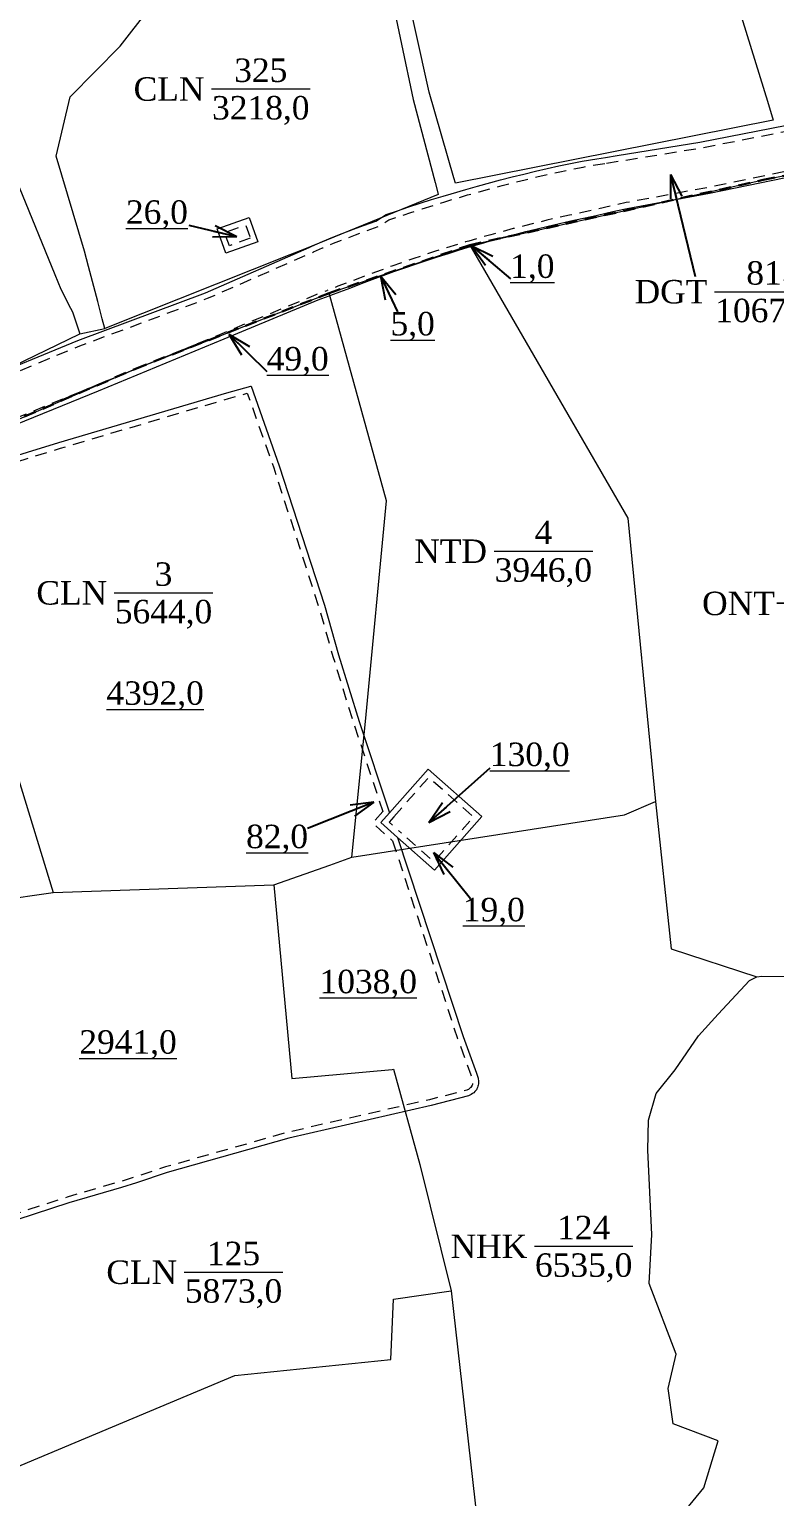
# Model space of a CAD drawing. Header units: metres. Extents: x 547028 to 547858, y 1841699 to 1842277.
# Drawn here: x 547488.9 to 547616, y 1841828.1 to 1842078.3 of the extents above; entities that cross this region are included whole.
import ezdxf
from ezdxf.enums import TextEntityAlignment as Align

# ---------------------------------------------------------------- set-up
doc = ezdxf.new("R2010")
doc.units = ezdxf.units.M
doc.header["$MEASUREMENT"] = 0
doc.linetypes.add('DGN Style 2', pattern=[3.355162, 2.013097, -1.342065])
for name, color, linetype, lineweight in [('Level 10', 7, 'Continuous', 0), ('Level 13', 7, 'Continuous', 0), ('Level 2', 7, 'Continuous', 0), ('Level 30', 7, 'Continuous', 0), ('Level 34', 7, 'Continuous', 0), ('Level 4', 7, 'Continuous', 0), ('Level 5', 7, 'Continuous', 0), ('Level 6', 7, 'Continuous', 0)]:
    doc.layers.add(name, color=color, linetype=linetype, lineweight=lineweight)
doc.styles.add('Style-Times New Roman', font='times.ttf')
doc.dimstyles.get("Standard").update_dxf_attribs({"dimtxt": 0.18, "dimasz": 0.18, "dimexe": 0.18, "dimexo": 0.0625, "dimgap": 0.09, "dimtad": 0, "dimtih": 1, "dimtoh": 1, "dimdec": 4, "dimzin": 0, "dimdsep": 46, "dimtxsty": 'Standard', "dimcen": 0.09, "dimadec": 0, "dimazin": 0, "dimtfac": 1, "dimtdec": 4, "dimtofl": 0, "dimtmove": 0, "dimatfit": 3, "dimfxl": 1, "dimtolj": 1, "dimtzin": 0, "dimarcsym": 0})

# ---------------------------------------------------------------- blocks, each defined once
blk = doc.blocks.new('N_THUA_7')
at = {"layer": 'Level 13', "color": 1, "linetype": 'Continuous', "lineweight": 0}
blk.add_line((-1.780057, 0), (6.629943, 0), dxfattribs=at)
at = {"layer": 'Level 13', "color": 5, "linetype": 'Continuous', "lineweight": 0, "style": 'Style-Times New Roman'}
blk.add_text('124', height=2, dxfattribs=at).set_placement((2.424943, 1.6), align=Align.MIDDLE_CENTER)
at = {"layer": 'Level 2', "color": 3, "linetype": 'Continuous', "lineweight": 0, "style": 'Style-Times New Roman'}
blk.add_text('NHK', height=2, dxfattribs=at).set_placement((-2.380057, 0), align=Align.MIDDLE_RIGHT)
at = {"layer": 'Level 4', "color": 1, "linetype": 'Continuous', "lineweight": 0, "style": 'Style-Times New Roman'}
blk.add_text('6535,0', height=2, dxfattribs=at).set_placement((2.424943, -1.6), align=Align.MIDDLE_CENTER)
blk = doc.blocks.new('N_THUA_8')
at = {"layer": 'Level 13', "color": 1, "linetype": 'Continuous', "lineweight": 0}
blk.add_line((-2.038576, 0), (6.371424, 0), dxfattribs=at)
at = {"layer": 'Level 13', "color": 5, "linetype": 'Continuous', "lineweight": 0, "style": 'Style-Times New Roman'}
blk.add_text('125', height=2, dxfattribs=at).set_placement((2.166424, 1.6), align=Align.MIDDLE_CENTER)
at = {"layer": 'Level 2', "color": 3, "linetype": 'Continuous', "lineweight": 0, "style": 'Style-Times New Roman'}
blk.add_text('CLN', height=2, dxfattribs=at).set_placement((-2.638576, 0), align=Align.MIDDLE_RIGHT)
at = {"layer": 'Level 4', "color": 1, "linetype": 'Continuous', "lineweight": 0, "style": 'Style-Times New Roman'}
blk.add_text('5873,0', height=2, dxfattribs=at).set_placement((2.166424, -1.6), align=Align.MIDDLE_CENTER)
blk = doc.blocks.new('N_THUA_15')
at = {"layer": 'Level 13', "color": 1, "linetype": 'Continuous', "lineweight": 0}
blk.add_line((-0.231558, 0), (9.730442, 0), dxfattribs=at)
at = {"layer": 'Level 13', "color": 5, "linetype": 'Continuous', "lineweight": 0, "style": 'Style-Times New Roman'}
blk.add_text('5', height=2, dxfattribs=at).set_placement((4.749442, 1.6), align=Align.MIDDLE_CENTER)
at = {"layer": 'Level 2', "color": 3, "linetype": 'Continuous', "lineweight": 0, "style": 'Style-Times New Roman'}
blk.add_text('ONT+CLN', height=2, dxfattribs=at).set_placement((-0.831558, 0), align=Align.MIDDLE_RIGHT)
at = {"layer": 'Level 4', "color": 1, "linetype": 'Continuous', "lineweight": 0, "style": 'Style-Times New Roman'}
blk.add_text('11936,0', height=2, dxfattribs=at).set_placement((4.749442, -1.6), align=Align.MIDDLE_CENTER)
blk = doc.blocks.new('N_THUA_16')
at = {"layer": 'Level 13', "color": 1, "linetype": 'Continuous', "lineweight": 0}
blk.add_line((-2.699188, 0), (5.710812, 0), dxfattribs=at)
at = {"layer": 'Level 13', "color": 5, "linetype": 'Continuous', "lineweight": 0, "style": 'Style-Times New Roman'}
blk.add_text('4', height=2, dxfattribs=at).set_placement((1.505812, 1.6), align=Align.MIDDLE_CENTER)
at = {"layer": 'Level 2', "color": 3, "linetype": 'Continuous', "lineweight": 0, "style": 'Style-Times New Roman'}
blk.add_text('NTD', height=2, dxfattribs=at).set_placement((-3.299188, 0), align=Align.MIDDLE_RIGHT)
at = {"layer": 'Level 4', "color": 1, "linetype": 'Continuous', "lineweight": 0, "style": 'Style-Times New Roman'}
blk.add_text('3946,0', height=2, dxfattribs=at).set_placement((1.505812, -1.6), align=Align.MIDDLE_CENTER)
blk = doc.blocks.new('N_THUA_17')
at = {"layer": 'Level 13', "color": 1, "linetype": 'Continuous', "lineweight": 0}
blk.add_line((-2.812041, 0), (5.597959, 0), dxfattribs=at)
at = {"layer": 'Level 13', "color": 5, "linetype": 'Continuous', "lineweight": 0, "style": 'Style-Times New Roman'}
blk.add_text('3', height=2, dxfattribs=at).set_placement((1.392959, 1.6), align=Align.MIDDLE_CENTER)
at = {"layer": 'Level 2', "color": 3, "linetype": 'Continuous', "lineweight": 0, "style": 'Style-Times New Roman'}
blk.add_text('CLN', height=2, dxfattribs=at).set_placement((-3.412041, 0), align=Align.MIDDLE_RIGHT)
at = {"layer": 'Level 4', "color": 1, "linetype": 'Continuous', "lineweight": 0, "style": 'Style-Times New Roman'}
blk.add_text('5644,0', height=2, dxfattribs=at).set_placement((1.392959, -1.6), align=Align.MIDDLE_CENTER)
blk = doc.blocks.new('N_THUA_33')
at = {"layer": 'Level 13', "color": 1, "linetype": 'Continuous', "lineweight": 0}
blk.add_line((-2.038576, 0), (6.371424, 0), dxfattribs=at)
at = {"layer": 'Level 13', "color": 5, "linetype": 'Continuous', "lineweight": 0, "style": 'Style-Times New Roman'}
blk.add_text('325', height=2, dxfattribs=at).set_placement((2.166424, 1.6), align=Align.MIDDLE_CENTER)
at = {"layer": 'Level 2', "color": 3, "linetype": 'Continuous', "lineweight": 0, "style": 'Style-Times New Roman'}
blk.add_text('CLN', height=2, dxfattribs=at).set_placement((-2.638576, 0), align=Align.MIDDLE_RIGHT)
at = {"layer": 'Level 4', "color": 1, "linetype": 'Continuous', "lineweight": 0, "style": 'Style-Times New Roman'}
blk.add_text('3218,0', height=2, dxfattribs=at).set_placement((2.166424, -1.6), align=Align.MIDDLE_CENTER)
blk = doc.blocks.new('N_THUA_59')
at = {"layer": 'Level 13', "color": 1, "linetype": 'Continuous', "lineweight": 0}
blk.add_line((-2.966605, 0), (6.995395, 0), dxfattribs=at)
at = {"layer": 'Level 13', "color": 5, "linetype": 'Continuous', "lineweight": 0, "style": 'Style-Times New Roman'}
blk.add_text('815', height=2, dxfattribs=at).set_placement((2.014395, 1.6), align=Align.MIDDLE_CENTER)
at = {"layer": 'Level 2', "color": 3, "linetype": 'Continuous', "lineweight": 0, "style": 'Style-Times New Roman'}
blk.add_text('DGT', height=2, dxfattribs=at).set_placement((-3.566605, 0), align=Align.MIDDLE_RIGHT)
at = {"layer": 'Level 4', "color": 1, "linetype": 'Continuous', "lineweight": 0, "style": 'Style-Times New Roman'}
blk.add_text('10671,0', height=2, dxfattribs=at).set_placement((2.014395, -1.6), align=Align.MIDDLE_CENTER)
blk = doc.blocks.new('TerminatorOpen_0.5')
at = {"color": 0, "linetype": 'ByBlock', "lineweight": -2}
for q in [(-1, 0.25), (-1, 0), (-1, -0.25)]:
    blk.add_line((0, 0), q, dxfattribs=at)

msp = doc.modelspace()

# ---------------------------------------------------------------- linework, layer by layer
at = {"layer": 'Level 10', "color": 7, "lineweight": 0}
for p, q in [((547540.05, 1842033.32), (547564.03, 1842041.5)), ((547493, 1841931.12), (547530.61, 1841932.41)), ((547474.35, 1841928.48), (547493, 1841931.12))]:
    msp.add_line(p, q, dxfattribs=at)
at = {"layer": 'Level 10', "color": 30, "lineweight": 0}
msp.add_line((547497.52, 1842026.39), (547501.78, 1842027.3), dxfattribs=at)
at = {"layer": 'Level 10', "color": 30, "lineweight": 0, "flags": 128}
for points in [[(547594.5, 1842131.61), (547614.79, 1842066.05), (547615.79, 1842062.82), (547561.59, 1842052.05), (547561.32, 1842052.98), (547557.11, 1842067.6), (547552.59, 1842088.15), (547545.72, 1842106.93), (547552.14, 1842112.68)], [(547539.95, 1842112.15), (547544.64, 1842103.34), (547550.4, 1842085.27), (547554.39, 1842066.34), (547558.13, 1842052.2), (547558.6052, 1842050.3962), (547558.67, 1842050.15), (547535.86, 1842040.82), (547533.36, 1842039.83), (547501.78, 1842027.3)], [(547452.99, 1842048.62), (547457.17, 1842041.16), (547463.48, 1842029.29), (547466.49, 1842023.64), (547470.2261, 1842016.6043), (547471.37, 1842014.45), (547474.86, 1842015.41), (547497.52, 1842026.39)]]:
    msp.add_lwpolyline(points, dxfattribs=at)
at = {"layer": 'Level 10', "color": 7, "lineweight": 0, "flags": 128}
for points in [[(547501.78, 1842027.3), (547501.3492, 1842028.9479), (547500.58, 1842031.89), (547499.02, 1842037.88), (547498.35, 1842040.46), (547493.48, 1842056.69), (547495.9, 1842066.8), (547504.42, 1842075.43), (547523.22, 1842099.64), (547528.8, 1842103.32), (547539.95, 1842112.15)], [(547479.51, 1842065.64), (547481.62, 1842065.58), (547487.18, 1842051.36), (547493.27, 1842036.49), (547494.29, 1842034.01), (547495.97, 1842030.77), (547496.3, 1842030.12), (547497.2435, 1842027.2352), (547497.52, 1842026.39)], [(547564.03, 1842041.5), (547614.1, 1842052.62), (547643.05, 1842058.45), (547650.69, 1842043.55), (547655.63, 1842029.23), (547666.49, 1842000)], [(547564.03, 1842041.5), (547590.98, 1841994.93), (547595.73, 1841946.64)], [(547478.88, 1842008.28), (547507.02, 1842020.43), (547540.05, 1842033.32)], [(547543.9, 1841937.15), (547546.23, 1841960.26), (547549.85, 1841997.89), (547540.05, 1842033.32)], [(547478.88, 1842008.28), (547479.4305, 1842001.9054), (547480.38, 1841990.91), (547481.02, 1841980.3), (547486.91, 1841951.03), (547493, 1841931.12)], [(547543.9, 1841937.15), (547590.45, 1841944.38), (547595.73, 1841946.64)], [(547595.73, 1841946.64), (547598.36, 1841921.51), (547613.02, 1841916.73)], [(547530.61, 1841932.41), (547540.1443, 1841935.8105), (547543.9, 1841937.15)], [(547530.61, 1841932.41), (547533.68, 1841899.4), (547550.8048, 1841900.9685), (547551.04, 1841900.99), (547555.53, 1841884.74), (547560.89, 1841863.24)], [(547599.01, 1841823.59), (547603.94, 1841829.64), (547606.39, 1841837.67), (547598.72, 1841840.52), (547597.88, 1841846.56), (547599.26, 1841852.42), (547594.63, 1841864.46), (547595.11, 1841872.8), (547594.4, 1841887.18), (547594.52, 1841892.3), (547595.8, 1841896.86), (547599.07, 1841900.92), (547603.05, 1841906.67), (547606.41, 1841910.39), (547611.72, 1841916.14), (547613.02, 1841916.73)], [(547613.02, 1841916.73), (547613.83, 1841916.88), (547625.39, 1841916.82), (547634.17, 1841915.42), (547640.05, 1841913.8), (547643.62, 1841912.07), (547644.64, 1841909.87), (547642.81, 1841907.7), (547645.63, 1841905.44)], [(547485.74, 1841832.73), (547523.96, 1841848.76), (547550.56, 1841851.51), (547551.05, 1841861.81), (547560.89, 1841863.24)], [(547560.89, 1841863.24), (547569.29, 1841788.85)]]:
    msp.add_lwpolyline(points, dxfattribs=at)
at = {"layer": 'Level 30', "color": 5, "linetype": 'Continuous', "lineweight": 0, "flags": 128}
for points in [[(547480.0246, 1842018.1659), (547497.1972, 1842025.2677), (547518.948, 1842033.3586), (547536.6644, 1842041.1174), (547536.9696, 1842041.253), (547538.5217, 1842041.9358), (547540.393, 1842042.7375), (547542.2898, 1842043.4754), (547544.1924, 1842044.1981), (547546.1007, 1842044.9056), (547548.0147, 1842045.5977), (547549.7869, 1842046.6975), (547551.7151, 1842047.3601), (547553.6485, 1842048.0073), (547555.587, 1842048.639), (547557.5306, 1842049.2551), (547559.4789, 1842049.8558), (547560.8622, 1842050.2718), (547563.3898, 1842051.0101), (547565.3521, 1842051.5638), (547569.2895, 1842052.6239), (547571.2645, 1842053.1304), (547573.244, 1842053.6186), (547575.2268, 1842054.0933), (547579.2034, 1842054.9952), (547581.1971, 1842055.4222), (547583.1997, 1842055.8053), (547585.7136, 1842056.2265), (547587.1949, 1842056.4662), (547589.17, 1842056.7859), (547603.2743, 1842059.0533), (547620.4554, 1842062.4149)], [(547483.5149, 1842009.667), (547500.7224, 1842016.6839), (547522.1685, 1842025.5166), (547538.1857, 1842032.1484), (547540.0574, 1842032.8553), (547540.3699, 1842032.9733), (547541.9024, 1842033.5453), (547543.7448, 1842034.2227), (547545.5733, 1842034.934), (547547.4075, 1842035.6308), (547549.2472, 1842036.3128), (547551.0924, 1842036.9801), (547552.941, 1842037.6375), (547554.7966, 1842038.2752), (547556.6573, 1842038.898), (547558.5228, 1842039.506), (547560.3932, 1842040.0989), (547562.2682, 1842040.6769), (547563.5994, 1842041.0773), (547564.1478, 1842041.2399), (547566.0319, 1842041.7878), (547567.9203, 1842042.3207), (547569.8128, 1842042.8384), (547571.7095, 1842043.3409), (547573.6101, 1842043.8283), (547575.5139, 1842044.3033), (547577.4221, 1842044.7602), (547579.3339, 1842045.2018), (547581.2491, 1842045.6281), (547583.1677, 1842046.0391), (547585.0839, 1842046.4627), (547586.9982, 1842046.8991), (547587.4774, 1842047.0058), (547588.9427, 1842047.3297), (547590.8963, 1842047.7616), (547604.9378, 1842050.3575), (547622.0856, 1842053.8935)], [(547527.8892, 1842042.0682), (547522.4254, 1842040.1221), (547520.9491, 1842044.2671), (547526.4129, 1842046.2131), (547527.8892, 1842042.0682)], [(547483.1998, 1842004.5279), (547493.9567, 1842007.8341), (547522.5983, 1842016.3025), (547526.6753, 1842017.4738), (547526.71, 1842017.4672), (547526.7371, 1842017.4442), (547526.7454, 1842017.428), (547531.5424, 1842003.8542), (547539.2392, 1841980.1214), (547541.6587, 1841971.6542), (547545.1894, 1841960.2619), (547550.3412, 1841944.7134)], [(547550.3412, 1841944.7134), (547556.9639, 1841952.1841), (547566.0932, 1841944.091), (547558.0001, 1841934.9618), (547551.7307, 1841940.5197)], [(547550.3412, 1841944.7134), (547548.871, 1841943.0549), (547551.7307, 1841940.5197)], [(547551.7307, 1841940.5197), (547562.8932, 1841906.5653), (547565.1757, 1841900.3418), (547565.4572, 1841899.4573), (547565.4879, 1841899.3261), (547565.5277, 1841899.0595), (547565.5366, 1841898.9249), (547565.5323, 1841898.6552), (547565.5191, 1841898.5209), (547565.4709, 1841898.2556), (547565.436, 1841898.1253), (547565.3453, 1841897.8717), (547565.2278, 1841897.6299), (547565.1594, 1841897.5142), (547565.0045, 1841897.2953), (547564.9186, 1841897.1926), (547564.7311, 1841897.0024), (547564.5248, 1841896.834), (547564.3023, 1841896.6892), (547564.0664, 1841896.5695), (547563.8201, 1841896.476), (547557.4343, 1841894.8328), (547533.1931, 1841889.2629), (547512.444, 1841883.3783), (547507.2023, 1841881.6463), (547504.6301, 1841880.8612), (547495.6529, 1841878.241), (547471.7769, 1841870.4214)]]:
    msp.add_lwpolyline(points, dxfattribs=at)
at = {"layer": 'Level 34', "color": 2, "linetype": 'DGN Style 2', "lineweight": 30}
for p, q in [((547614.1, 1842052.62), (547643.05, 1842058.45)), ((547564.03, 1842041.5), (547614.1, 1842052.62)), ((547540.05, 1842033.32), (547564.03, 1842041.5)), ((547507.02, 1842020.43), (547540.05, 1842033.32)), ((547478.88, 1842008.28), (547507.02, 1842020.43))]:
    msp.add_line(p, q, dxfattribs=at)
at = {"layer": 'Level 6', "color": 2, "linetype": 'DGN Style 2', "lineweight": 0, "flags": 128}
for points in [[(547587.354686, 1842055.479048), (547589.329254, 1842055.798662), (547603.449719, 1842058.068661), (547620.648602, 1842061.43374), (547630.961476, 1842063.477413), (547632.926762, 1842063.911997), (547634.856566, 1842064.342667), (547638.670156, 1842065.203229), (547640.584408, 1842065.627916), (547644.40101, 1842066.54068), (547645.997408, 1842066.946544), (547646.298412, 1842067.024666), (547647.932391, 1842067.419669), (547648.220021, 1842067.497473), (547652.021434, 1842068.56903), (547653.867644, 1842069.230795), (547657.594661, 1842070.313982), (547659.528928, 1842070.887418), (547661.412626, 1842071.550925), (547665.73335, 1842072.801016), (547667.644648, 1842073.489586), (547669.561638, 1842074.167387), (547671.518477, 1842074.819768), (547673.410584, 1842075.56346), (547675.3283, 1842076.118847), (547676.521139, 1842076.453889), (547677.287975, 1842076.6652), (547679.25688, 1842077.192904), (547681.226985, 1842077.699991), (547685.189451, 1842078.656603), (547689.165081, 1842079.533457), (547695.170698, 1842080.700247), (547697.172612, 1842081.04778), (547699.19938, 1842081.378769), (547701.200392, 1842081.754065), (547705.225741, 1842082.308532), (547707.24563, 1842082.556012), (547709.26799, 1842082.783214), (547713.1397, 1842083.159471), (547715.229803, 1842082.528016), (547717.43635, 1842082.68692), (547719.44957, 1842082.783372), (547721.473665, 1842082.831711), (547721.979324, 1842082.840639), (547723.503915, 1842082.86472), (547725.515677, 1842082.997353), (547736.126164, 1842083.498285), (547747.923191, 1842084.594176), (547750.279456, 1842084.766333), (547751.875078, 1842084.890594), (547753.817818, 1842085.055764), (547755.984143, 1842085.202349), (547757.866568, 1842086.261182), (547759.594005, 1842086.412766), (547761.541954, 1842086.603384), (547765.421668, 1842087.04187), (547767.149758, 1842087.263514), (547769.203754, 1842086.65872), (547771.349046, 1842086.945616), (547773.289377, 1842087.195913), (547775.264529, 1842087.466268), (547777.267931, 1842087.741379), (547788.497758, 1842089.77127), (547800.506885, 1842091.543031), (547803.024796, 1842092.111674), (547804.401765, 1842092.437234), (547806.242277, 1842092.906387), (547808.095935, 1842093.302903), (547809.925235, 1842093.730577), (547811.836931, 1842094.03311), (547813.741084, 1842094.559414), (547815.589656, 1842095.11053), (547817.423505, 1842095.697305), (547817.902422, 1842095.857285), (547819.253299, 1842096.323428), (547819.493755, 1842096.411102)], [(547072.270123, 1842079.205421), (547072.287825, 1842079.176616), (547073.32401, 1842077.502042), (547074.362066, 1842075.930262), (547075.434993, 1842074.418092), (547076.469282, 1842072.89277), (547077.550726, 1842071.374213), (547078.672458, 1842069.871308), (547079.863253, 1842068.415132), (547081.098397, 1842067.003655), (547082.379617, 1842065.634177), (547083.671447, 1842064.341532), (547085.075833, 1842063.026912), (547086.608445, 1842061.686387), (547088.439356, 1842060.979772), (547089.787598, 1842059.950696), (547091.299242, 1842058.874572), (547092.84594, 1842057.849448), (547094.425943, 1842056.876457), (547096.037477, 1842055.956744), (547097.449785, 1842055.21186), (547098.676987, 1842053.456986), (547100.642107, 1842052.582583), (547102.393307, 1842051.872351), (547104.167214, 1842051.220852), (547105.961866, 1842050.628913), (547107.775144, 1842050.097033), (547109.755457, 1842049.587249), (547111.719131, 1842049.761056), (547113.373616, 1842049.450852), (547115.173935, 1842049.053771), (547117.018528, 1842048.711123), (547117.950797, 1842048.56209), (547120.832421, 1842048.140574), (547122.836067, 1842047.422384), (547123.960889, 1842047.390691), (547128.025262, 1842047.248936), (547130.454252, 1842047.062396), (547132.911185, 1842048.871148), (547134.839407, 1842049.13437), (547137.063532, 1842049.324147), (547139.249194, 1842049.679083), (547141.297576, 1842049.491044), (547143.503868, 1842049.280868), (547145.463934, 1842049.178879), (547146.831078, 1842048.220301), (547147.873824, 1842044.654983), (547148.871251, 1842043.234786), (547152.18636, 1842042.096782), (547153.951227, 1842041.440606), (547155.580089, 1842039.945592), (547157.647081, 1842039.081529), (547159.527195, 1842038.251007), (547161.39026, 1842037.383155), (547163.235493, 1842036.478167), (547165.062415, 1842035.536431), (547166.921795, 1842034.530336), (547168.831801, 1842033.726618), (547170.552421, 1842032.704636), (547172.302358, 1842031.617277), (547174.030282, 1842030.49527), (547175.737909, 1842029.337047), (547179.125525, 1842026.971018), (547180.748856, 1842025.721636), (547182.357045, 1842024.431856), (547183.939204, 1842023.110072), (547185.479358, 1842021.770271), (547186.931173, 1842020.344351), (547188.349104, 1842018.852167), (547188.686974, 1842018.487631), (547191.112781, 1842015.845639), (547199.682581, 1842008.765506), (547209.115612, 1841999.772081), (547210.265516, 1841998.775922), (547212.196666, 1841997.05119), (547213.656555, 1841995.610937), (547215.021318, 1841994.13079), (547216.235953, 1841992.432301), (547217.613922, 1841990.812385), (547218.924687, 1841989.207515), (547220.83472, 1841986.745754), (547222.668321, 1841984.230079), (547223.846629, 1841982.525583), (547224.945979, 1841980.865245), (547225.761354, 1841978.929818), (547226.868915, 1841977.102174), (547227.842118, 1841975.310089), (547228.957909, 1841972.986167), (547229.605859, 1841971.58363), (547230.637981, 1841969.832799), (547239.002047, 1841954.295284), (547248.85833, 1841949.965755), (547254.560714, 1841948.946407), (547264.402195, 1841948.801281), (547304.237537, 1841970.869777), (547321.282499, 1841977.821251), (547331.899214, 1841982.496436), (547334.492009, 1841983.738394), (547335.557895, 1841984.240291), (547337.417947, 1841985.087608), (547339.31826, 1841985.816736), (547341.258016, 1841986.50404), (547343.246964, 1841987.173045), (547345.169088, 1841987.939513), (547347.112687, 1841988.524767), (547349.099509, 1841989.088603), (547351.095157, 1841989.620584), (547353.099646, 1841990.120763), (547354.785776, 1841990.515162), (547357.13013, 1841991.024135), (547359.155024, 1841991.427288), (547361.186662, 1841991.798111), (547363.224074, 1841992.136291), (547365.281096, 1841992.444085), (547367.320777, 1841992.776804), (547369.358602, 1841993.01525), (547371.400746, 1841993.221268), (547373.436554, 1841993.337589), (547375.491663, 1841993.365603), (547377.557548, 1841993.366625), (547379.552731, 1841993.565442), (547388.878604, 1841993.629583), (547397.585484, 1841993.585448), (547400.16782, 1841993.842834), (547401.639005, 1841993.998554), (547403.548602, 1841994.405236), (547405.427803, 1841994.569333), (547407.372557, 1841994.763618), (547409.314919, 1841994.983922), (547411.254256, 1841995.230102), (547413.254969, 1841995.51128), (547415.146097, 1841996.062821), (547417.006083, 1841996.374895), (547418.926113, 1841996.723579), (547420.841368, 1841997.09773), (547422.751423, 1841997.497361), (547424.659291, 1841997.923192), (547428.44415, 1841998.847745), (547430.302252, 1841999.341361), (547432.216174, 1841999.746417), (547434.118565, 1842000.306358), (547437.829798, 1842001.435004), (547440.16053, 1842002.11485), (547443.543755, 1842003.137062), (547466.943821, 1842011.575865), (547480.409636, 1842017.242993), (547497.562721, 1842024.336723), (547519.323202, 1842032.431224), (547537.067997, 1842040.202459), (547537.373954, 1842040.338395), (547538.919948, 1842041.01851), (547540.771286, 1842041.811657), (547542.64863, 1842042.541989), (547544.543766, 1842043.261853), (547546.444544, 1842043.966564), (547548.453119, 1842044.692863), (547550.218452, 1842045.788401), (547552.036314, 1842046.413085), (547553.962139, 1842047.057749), (547555.893008, 1842047.686962), (547557.829007, 1842048.300653), (547559.770215, 1842048.899167), (547561.146389, 1842049.313023), (547563.665778, 1842050.048925), (547565.617882, 1842050.599748), (547569.543708, 1842051.656732), (547571.50844, 1842052.160599), (547573.480144, 1842052.646876), (547575.453815, 1842053.11939), (547579.418713, 1842054.018636), (547581.395784, 1842054.442075), (547583.376293, 1842054.820949), (547585.876094, 1842055.239786), (547587.354639, 1842055.479041)], [(547716.503244, 1841858.511661), (547711.74194, 1841876.154759), (547706.530247, 1841893.198395), (547701.151437, 1841909.120999), (547694.507672, 1841929.384987), (547689.060996, 1841942.200078), (547683.184741, 1841953.071727), (547680.530471, 1841966.290185), (547673.995798, 1841984.839126), (547668.877415, 1841998.858464), (547664.931003, 1842010.297889), (547662.0859, 1842017.928669), (547653.217451, 1842042.444702), (547649.625597, 1842050.550641), (547648.042995, 1842052.409814), (547646.052498, 1842054.120149), (547642.940833, 1842055.881271), (547640.792811, 1842056.620958), (547638.518214, 1842057.05191), (547636.396872, 1842057.353386), (547635.086996, 1842057.136674), (547632.266885, 1842056.680208), (547621.898857, 1842054.876032), (547604.745904, 1842051.338969), (547590.697417, 1842048.741777), (547587.260803, 1842047.982061), (547586.778395, 1842047.874647), (547584.864839, 1842047.438417), (547582.955039, 1842047.016231), (547581.035728, 1842046.605079), (547579.112731, 1842046.177044), (547577.193137, 1842045.733643), (547575.276426, 1842045.274705), (547573.364854, 1842044.797766), (547571.457243, 1842044.308568), (547569.552817, 1842043.804022), (547567.652571, 1842043.284203), (547565.756483, 1842042.749133), (547563.866047, 1842042.199391), (547563.313248, 1842042.035486), (547561.976886, 1842041.633534), (547560.094815, 1842041.053354), (547558.216771, 1842040.458031), (547556.343655, 1842039.847549), (547554.47539, 1842039.222216), (547552.610956, 1842038.581481), (547550.754823, 1842037.921402), (547548.903354, 1842037.251834), (547547.056131, 1842036.567046), (547545.214458, 1842035.867407), (547543.390955, 1842035.158051), (547541.555013, 1842034.483025), (547540.01843, 1842033.909501), (547539.704145, 1842033.790827)], [(547399.962144, 1841987.907505), (547400.497135, 1841987.914865), (547402.05716, 1841987.945407), (547404.10027, 1841987.734709), (547406.050118, 1841987.901826), (547407.512687, 1841988.045201), (547408.080337, 1841988.104709), (547410.113899, 1841988.335281), (547412.141755, 1841988.592699), (547414.142291, 1841988.873805), (547416.146918, 1841989.282043), (547418.185224, 1841989.624106), (547420.196002, 1841989.989169), (547421.719892, 1841990.284324), (547422.197668, 1841990.380155), (547424.199676, 1841990.799039), (547426.193463, 1841991.244034), (547428.181075, 1841991.715553), (547430.162242, 1841992.213602), (547432.282808, 1841992.776796), (547434.425369, 1841992.717871), (547436.247844, 1841993.254326), (547438.197885, 1841993.856627), (547440.116553, 1841994.521754), (547442.023959, 1841995.256727), (547442.498812, 1841995.444255), (547445.768355, 1841996.746647), (547469.363, 1842005.192258), (547483.143568, 1842010.595525), (547500.343191, 1842017.609213), (547521.786815, 1842026.440893), (547537.817675, 1842033.078349), (547539.704081, 1842033.790803)], [(547550.865114, 1841939.950679), (547561.948513, 1841906.236889), (547564.229377, 1841900.017848), (547564.492422, 1841899.191338), (547564.504893, 1841899.138041), (547564.532591, 1841898.952505), (547564.536073, 1841898.89984), (547564.533081, 1841898.712175), (547564.527896, 1841898.659417), (547564.494338, 1841898.474707), (547564.480633, 1841898.42354), (547564.422058, 1841898.259762), (547564.346208, 1841898.103674), (547564.319433, 1841898.058382), (547564.211533, 1841897.905901), (547564.177765, 1841897.865529), (547564.056887, 1841897.742911), (547563.934185, 1841897.642751), (547563.801884, 1841897.556651), (547563.661546, 1841897.485441), (547563.517114, 1841897.430612), (547557.197691, 1841895.804492), (547532.944551, 1841890.231848), (547512.150571, 1841884.33452), (547506.899424, 1841882.599399), (547504.344033, 1841881.819429), (547495.35711, 1841879.196391), (547471.471068, 1841871.373502), (547457.774116, 1841867.059654), (547445.095361, 1841862.363039), (547445.058539, 1841862.353884), (547445.022727, 1841862.349292), (547444.985869, 1841862.348883), (547444.949487, 1841862.352714), (547444.913543, 1841862.360863), (547444.878821, 1841862.373121), (547444.846145, 1841862.389223), (547444.814716, 1841862.409602), (547444.786375, 1841862.433081), (547444.761202, 1841862.459534), (547444.739198, 1841862.488832), (547444.720848, 1841862.520386), (547444.706295, 1841862.553769), (547444.687695, 1841862.614968), (547441.697788, 1841875.055468), (547440.455859, 1841879.243625), (547434.912951, 1841896.721542), (547431.127126, 1841909.302607), (547430.070606, 1841912.493208), (547417.082578, 1841949.493048), (547411.73447, 1841966.92985), (547410.776919, 1841970.369712), (547408.149021, 1841981.116762), (547408.140433, 1841981.184145), (547408.139276, 1841981.252894), (547408.145547, 1841981.320754), (547408.158992, 1841981.386754), (547408.179463, 1841981.450906), (547408.206562, 1841981.512343), (547408.239446, 1841981.569603), (547408.277971, 1841981.622695), (547408.321845, 1841981.671508), (547408.370176, 1841981.715141), (547408.422513, 1841981.753372), (547408.478092, 1841981.785774), (547408.53655, 1841981.81223), (547408.623555, 1841981.841361), (547427.251257, 1841987.129597), (547435.532351, 1841989.245205), (547458.029252, 1841995.948784), (547465.046739, 1841998.138812), (547483.487971, 1842003.570303), (547494.245372, 1842006.876657), (547522.878134, 1842015.342444), (547526.095199, 1842016.266689), (547530.595198, 1842003.533296), (547538.282532, 1841979.829686), (547540.700235, 1841971.368774), (547544.237096, 1841959.956596), (547549.210771, 1841944.945689)], [(547551.0895, 1841944.05004), (547557.048837, 1841950.772436), (547564.681535, 1841944.00607), (547557.915176, 1841936.373463), (547552.39407, 1841941.267992)], [(547549.210771, 1841944.945689), (547547.459364, 1841942.969966), (547550.865114, 1841939.950679)], [(547551.08951, 1841944.050051), (547550.282636, 1841943.139834), (547552.394076, 1841941.267986)]]:
    msp.add_lwpolyline(points, dxfattribs=at)
msp.add_lwpolyline([(547526.611646, 1842042.674699), (547523.03191, 1842041.399666), (547522.226653, 1842043.660583), (547525.806392, 1842044.935552), (547526.611646, 1842042.674699)], close=True, dxfattribs=at)

# ---------------------------------------------------------------- block references
at = {"layer": 'Level 2', "color": 3, "linetype": 'Continuous', "lineweight": 0, "xscale": 2, "yscale": 2, "zscale": 2}
for name, p in [('N_THUA_33', (547524.063576, 1842068.12)), ('N_THUA_59', (547611.699768, 1842033.56076)), ('N_THUA_16', (547573.579188, 1841989.32)), ('N_THUA_17', (547509.022041, 1841982.22)), ('N_THUA_15', (547633.231558, 1841980.42)), ('N_THUA_7', (547578.609911, 1841870.809217)), ('N_THUA_8', (547519.413928, 1841866.393189))]:
    msp.add_blockref(name, p, dxfattribs=at)
at = {"layer": 'Level 5', "color": 3, "linetype": 'Continuous', "lineweight": 0, "xscale": 4, "yscale": 4, "zscale": 4, "rotation": 115.575483}
msp.add_blockref('TerminatorOpen_0.5', (547548.80612, 1842036.240588), dxfattribs=at)

# ---------------------------------------------------------------- texts
at = {"layer": 'Level 5', "color": 5, "linetype": 'Continuous', "lineweight": 0, "style": 'Style-Times New Roman'}
for s, p in [('%%u26,0%%U', (547510.681455, 1842047.134741)), ('%%u1,0%%U', (547574.710184, 1842037.912107)), ('%%u5,0%%U', (547554.29913, 1842028.10929)), ('%%u49,0%%U', (547534.68729, 1842022.136324)), ('%%u4392,0%%U', (547510.37541, 1841965.133015)), ('%%u130,0%%U', (547574.265398, 1841954.687392)), ('%%u82,0%%U', (547531.174249, 1841940.684718)), ('%%u19,0%%U', (547568.138399, 1841928.222294)), ('%%u1038,0%%U', (547546.726477, 1841915.957665)), ('%%u2941,0%%U', (547505.754935, 1841905.65058))]:
    msp.add_text(s, height=4, dxfattribs=at).set_placement(p, align=Align.MIDDLE_CENTER)

# ---------------------------------------------------------------- leaders
at = {"layer": 'Level 5', "color": 3, "linetype": 'Continuous', "lineweight": 0}
for points in [[(547598.294816, 1842053.524819), (547602.50593, 1842036.140441)], [(547524.301637, 1842042.93656), (547516.15442, 1842044.828737)], [(547564.299622, 1842041.449792), (547570.974966, 1842035.754479)], [(547548.80612, 1842036.240588), (547551.734231, 1842030.122431)], [(547522.941615, 1842026.341126), (547529.412805, 1842019.958978)], [(547557.068583, 1841943.041901), (547567.536209, 1841952.373775)], [(547547.700169, 1841946.555813), (547536.39032, 1841942.04039)], [(547557.879893, 1841937.950707), (547564.136406, 1841930.123974)]]:
    msp.add_leader(points, dimstyle='Standard', override={"dimtxt": 4, "dimasz": 4, "dimgap": 2, "dimtad": 1, "dimtxsty": 'Style-Times New Roman', "dimldrblk": 'TerminatorOpen_0.5'}, dxfattribs=at)

doc.saveas('drawing.dxf')
